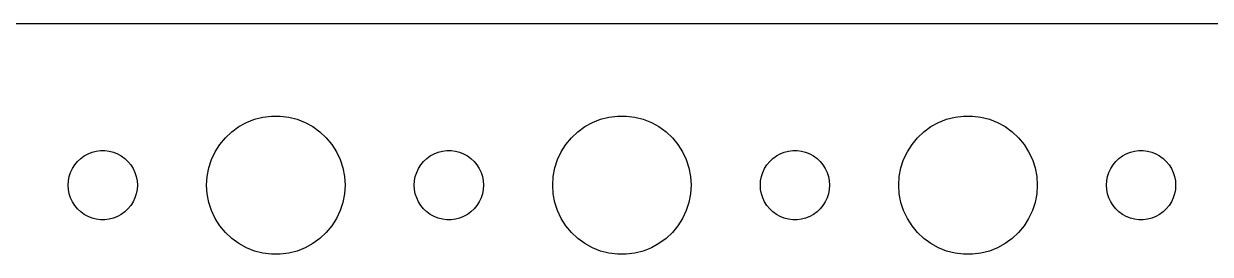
# Model space of a CAD drawing. Header units: metres. Extents: x -112 to 112, y -104 to 104.
# Drawn here: x -55.9 to -4.5, y 94.5 to 104.5 of the extents above; entities that cross this region are included whole.
import ezdxf

# ---------------------------------------------------------------- set-up
doc = ezdxf.new("R2010")
doc.units = ezdxf.units.M

msp = doc.modelspace()

# ---------------------------------------------------------------- linework, layer by layer
for p, q in [((107.314, 104.49), (-107.314, 104.49)), ((-46.2773, 100.214), (-45.927, 100.353)), ((-45.927, 100.353), (-45.5621, 100.447)), ((-45.5621, 100.447), (-45.1884, 100.494)), ((-45.1884, 100.494), (-44.8116, 100.494)), ((-44.8116, 100.494), (-44.4379, 100.447)), ((-44.4379, 100.447), (-44.0729, 100.353)), ((-44.0729, 100.353), (-43.7227, 100.214)), ((-31.2773, 100.214), (-30.927, 100.353)), ((-30.927, 100.353), (-30.5621, 100.447)), ((-30.5621, 100.447), (-30.1884, 100.494)), ((-30.1884, 100.494), (-29.8116, 100.494)), ((-29.8116, 100.494), (-29.4379, 100.447)), ((-29.4379, 100.447), (-29.0729, 100.353)), ((-29.0729, 100.353), (-28.7227, 100.214)), ((-16.2773, 100.214), (-15.927, 100.353)), ((-15.927, 100.353), (-15.5621, 100.447)), ((-15.5621, 100.447), (-15.1884, 100.494)), ((-15.1884, 100.494), (-14.8116, 100.494)), ((-14.8116, 100.494), (-14.4379, 100.447)), ((-14.4379, 100.447), (-14.0729, 100.353)), ((-14.0729, 100.353), (-13.7227, 100.214)), ((-47.1869, 99.5536), (-46.9123, 99.8115)), ((-46.9123, 99.8115), (-46.6075, 100.033)), ((-46.6075, 100.033), (-46.2773, 100.214)), ((-43.7227, 100.214), (-43.3925, 100.033)), ((-43.3925, 100.033), (-43.0877, 99.8115)), ((-43.0877, 99.8115), (-42.8131, 99.5536)), ((-32.1869, 99.5536), (-31.9123, 99.8115)), ((-31.9123, 99.8115), (-31.6075, 100.033)), ((-31.6075, 100.033), (-31.2773, 100.214)), ((-28.7227, 100.214), (-28.3925, 100.033)), ((-28.3925, 100.033), (-28.0877, 99.8115)), ((-28.0877, 99.8115), (-27.8131, 99.5536)), ((-17.1869, 99.5536), (-16.9123, 99.8115)), ((-16.9123, 99.8115), (-16.6075, 100.033)), ((-16.6075, 100.033), (-16.2773, 100.214)), ((-13.7227, 100.214), (-13.3925, 100.033)), ((-13.3925, 100.033), (-13.0877, 99.8115)), ((-13.0877, 99.8115), (-12.8131, 99.5536)), ((-47.6289, 98.9453), (-47.427, 99.2634)), ((-47.427, 99.2634), (-47.1869, 99.5536)), ((-42.8131, 99.5536), (-42.5729, 99.2634)), ((-42.5729, 99.2634), (-42.3711, 98.9453)), ((-32.6289, 98.9453), (-32.427, 99.2634)), ((-32.427, 99.2634), (-32.1869, 99.5536)), ((-27.8131, 99.5536), (-27.5729, 99.2634)), ((-27.5729, 99.2634), (-27.3711, 98.9453)), ((-17.6289, 98.9453), (-17.427, 99.2634)), ((-17.427, 99.2634), (-17.1869, 99.5536)), ((-12.8131, 99.5536), (-12.5729, 99.2634)), ((-12.5729, 99.2634), (-12.3711, 98.9453)), ((-53.4561, 98.6558), (-53.3037, 98.7665)), ((-53.3037, 98.7665), (-53.1387, 98.8572)), ((-53.1387, 98.8572), (-52.9635, 98.9266)), ((-52.9635, 98.9266), (-52.7811, 98.9734)), ((-52.7811, 98.9734), (-52.5942, 98.997)), ((-52.5942, 98.997), (-52.4058, 98.997)), ((-52.4058, 98.997), (-52.2189, 98.9734)), ((-52.2189, 98.9734), (-52.0365, 98.9266)), ((-52.0365, 98.9266), (-51.8613, 98.8572)), ((-51.8613, 98.8572), (-51.6963, 98.7665)), ((-51.6963, 98.7665), (-51.5439, 98.6558)), ((-47.7893, 98.6044), (-47.6289, 98.9453)), ((-42.3711, 98.9453), (-42.2107, 98.6044)), ((-38.4561, 98.6558), (-38.3037, 98.7665)), ((-38.3037, 98.7665), (-38.1387, 98.8572)), ((-38.1387, 98.8572), (-37.9635, 98.9266)), ((-37.9635, 98.9266), (-37.7811, 98.9734)), ((-37.7811, 98.9734), (-37.5942, 98.997)), ((-37.5942, 98.997), (-37.4058, 98.997)), ((-37.4058, 98.997), (-37.2189, 98.9734)), ((-37.2189, 98.9734), (-37.0365, 98.9266)), ((-37.0365, 98.9266), (-36.8613, 98.8572)), ((-36.8613, 98.8572), (-36.6963, 98.7665)), ((-36.6963, 98.7665), (-36.5439, 98.6558)), ((-32.7893, 98.6044), (-32.6289, 98.9453)), ((-27.3711, 98.9453), (-27.2107, 98.6044)), ((-23.4561, 98.6558), (-23.3037, 98.7665)), ((-23.3037, 98.7665), (-23.1387, 98.8572)), ((-23.1387, 98.8572), (-22.9635, 98.9266)), ((-22.9635, 98.9266), (-22.7811, 98.9734)), ((-22.7811, 98.9734), (-22.5942, 98.997)), ((-22.5942, 98.997), (-22.4058, 98.997)), ((-22.4058, 98.997), (-22.2189, 98.9734)), ((-22.2189, 98.9734), (-22.0365, 98.9266)), ((-22.0365, 98.9266), (-21.8613, 98.8572)), ((-21.8613, 98.8572), (-21.6963, 98.7665)), ((-21.6963, 98.7665), (-21.5439, 98.6558)), ((-17.7893, 98.6044), (-17.6289, 98.9453)), ((-12.3711, 98.9453), (-12.2107, 98.6044)), ((-8.45613, 98.6558), (-8.30373, 98.7665)), ((-8.30373, 98.7665), (-8.13866, 98.8572)), ((-8.13866, 98.8572), (-7.96352, 98.9266)), ((-7.96352, 98.9266), (-7.78107, 98.9734)), ((-7.78107, 98.9734), (-7.59418, 98.997)), ((-7.59418, 98.997), (-7.40581, 98.997)), ((-7.40581, 98.997), (-7.21892, 98.9734)), ((-7.21892, 98.9734), (-7.03647, 98.9266)), ((-7.03647, 98.9266), (-6.86133, 98.8572)), ((-6.86133, 98.8572), (-6.69626, 98.7665)), ((-6.69626, 98.7665), (-6.54385, 98.6558)), ((-53.8947, 98.0522), (-53.8145, 98.2226)), ((-53.8145, 98.2226), (-53.7135, 98.3817)), ((-53.7135, 98.3817), (-53.5934, 98.5268)), ((-53.5934, 98.5268), (-53.4561, 98.6558)), ((-51.5439, 98.6558), (-51.4065, 98.5268)), ((-51.4065, 98.5268), (-51.2865, 98.3817)), ((-51.2865, 98.3817), (-51.1855, 98.2226)), ((-51.1855, 98.2226), (-51.1053, 98.0522)), ((-47.9763, 97.876), (-47.9057, 98.2461)), ((-47.9057, 98.2461), (-47.7893, 98.6044)), ((-42.2107, 98.6044), (-42.0942, 98.2461)), ((-42.0942, 98.2461), (-42.0237, 97.876)), ((-38.8947, 98.0522), (-38.8145, 98.2226)), ((-38.8145, 98.2226), (-38.7135, 98.3817)), ((-38.7135, 98.3817), (-38.5934, 98.5268)), ((-38.5934, 98.5268), (-38.4561, 98.6558)), ((-36.5439, 98.6558), (-36.4065, 98.5268)), ((-36.4065, 98.5268), (-36.2865, 98.3817)), ((-36.2865, 98.3817), (-36.1855, 98.2226)), ((-36.1855, 98.2226), (-36.1053, 98.0522)), ((-32.9763, 97.876), (-32.9057, 98.2461)), ((-32.9057, 98.2461), (-32.7893, 98.6044)), ((-27.2107, 98.6044), (-27.0942, 98.2461)), ((-27.0942, 98.2461), (-27.0237, 97.876)), ((-23.8947, 98.0522), (-23.8145, 98.2226)), ((-23.8145, 98.2226), (-23.7135, 98.3817)), ((-23.7135, 98.3817), (-23.5934, 98.5268)), ((-23.5934, 98.5268), (-23.4561, 98.6558)), ((-21.5439, 98.6558), (-21.4065, 98.5268)), ((-21.4065, 98.5268), (-21.2865, 98.3817)), ((-21.2865, 98.3817), (-21.1855, 98.2226)), ((-21.1855, 98.2226), (-21.1053, 98.0522)), ((-17.9763, 97.876), (-17.9057, 98.2461)), ((-17.9057, 98.2461), (-17.7893, 98.6044)), ((-12.2107, 98.6044), (-12.0942, 98.2461)), ((-12.0942, 98.2461), (-12.0237, 97.876)), ((-8.89465, 98.0522), (-8.81445, 98.2226)), ((-8.81445, 98.2226), (-8.71352, 98.3817)), ((-8.71352, 98.3817), (-8.59344, 98.5268)), ((-8.59344, 98.5268), (-8.45613, 98.6558)), ((-6.54385, 98.6558), (-6.40654, 98.5268)), ((-6.40654, 98.5268), (-6.28647, 98.3817)), ((-6.28647, 98.3817), (-6.18553, 98.2226)), ((-6.18553, 98.2226), (-6.10533, 98.0522)), ((-53.9882, 97.688), (-53.9529, 97.873)), ((-53.9529, 97.873), (-53.8947, 98.0522)), ((-51.1053, 98.0522), (-51.0471, 97.873)), ((-51.0471, 97.873), (-51.0118, 97.688)), ((-48, 97.5), (-47.9763, 97.876)), ((-42.0237, 97.876), (-42, 97.5)), ((-38.9882, 97.688), (-38.9529, 97.873)), ((-38.9529, 97.873), (-38.8947, 98.0522)), ((-36.1053, 98.0522), (-36.0471, 97.873)), ((-36.0471, 97.873), (-36.0118, 97.688)), ((-33, 97.5), (-32.9763, 97.876)), ((-27.0237, 97.876), (-27, 97.5)), ((-23.9882, 97.688), (-23.9529, 97.873)), ((-23.9529, 97.873), (-23.8947, 98.0522)), ((-21.1053, 98.0522), (-21.0471, 97.873)), ((-21.0471, 97.873), (-21.0118, 97.688)), ((-18, 97.5), (-17.9763, 97.876)), ((-12.0237, 97.876), (-12, 97.5)), ((-8.98816, 97.688), (-8.95287, 97.873)), ((-8.95287, 97.873), (-8.89465, 98.0522)), ((-6.10533, 98.0522), (-6.04712, 97.873)), ((-6.04712, 97.873), (-6.01183, 97.688)), ((-54, 97.5), (-53.9882, 97.688)), ((-53.9882, 97.312), (-54, 97.5)), ((-53.9529, 97.127), (-53.9882, 97.312)), ((-51.0118, 97.312), (-51.0471, 97.127)), ((-51.0118, 97.688), (-51, 97.5)), ((-51, 97.5), (-51.0118, 97.312)), ((-47.9763, 97.124), (-48, 97.5)), ((-42, 97.5), (-42.0237, 97.124)), ((-39, 97.5), (-38.9882, 97.688)), ((-38.9882, 97.312), (-39, 97.5)), ((-38.9529, 97.127), (-38.9882, 97.312)), ((-36.0118, 97.312), (-36.0471, 97.127)), ((-36.0118, 97.688), (-36, 97.5)), ((-36, 97.5), (-36.0118, 97.312)), ((-32.9763, 97.124), (-33, 97.5)), ((-27, 97.5), (-27.0237, 97.124)), ((-24, 97.5), (-23.9882, 97.688)), ((-23.9882, 97.312), (-24, 97.5)), ((-23.9529, 97.127), (-23.9882, 97.312)), ((-21.0118, 97.312), (-21.0471, 97.127)), ((-21.0118, 97.688), (-21, 97.5)), ((-21, 97.5), (-21.0118, 97.312)), ((-17.9763, 97.124), (-18, 97.5)), ((-12, 97.5), (-12.0237, 97.124)), ((-9, 97.5), (-8.98816, 97.688)), ((-8.98816, 97.312), (-9, 97.5)), ((-8.95287, 97.127), (-8.98816, 97.312)), ((-6.01183, 97.312), (-6.04712, 97.127)), ((-6.01183, 97.688), (-6, 97.5)), ((-6, 97.5), (-6.01183, 97.312)), ((-53.8947, 96.9478), (-53.9529, 97.127)), ((-53.8145, 96.7774), (-53.8947, 96.9478)), ((-53.7135, 96.6183), (-53.8145, 96.7774)), ((-51.1855, 96.7774), (-51.2865, 96.6183)), ((-51.1053, 96.9478), (-51.1855, 96.7774)), ((-51.0471, 97.127), (-51.1053, 96.9478)), ((-47.9057, 96.7539), (-47.9763, 97.124)), ((-47.7893, 96.3956), (-47.9057, 96.7539)), ((-42.0942, 96.7539), (-42.2107, 96.3956)), ((-42.0237, 97.124), (-42.0942, 96.7539)), ((-38.8947, 96.9478), (-38.9529, 97.127)), ((-38.8145, 96.7774), (-38.8947, 96.9478)), ((-38.7135, 96.6183), (-38.8145, 96.7774)), ((-36.1855, 96.7774), (-36.2865, 96.6183)), ((-36.1053, 96.9478), (-36.1855, 96.7774)), ((-36.0471, 97.127), (-36.1053, 96.9478)), ((-32.9057, 96.7539), (-32.9763, 97.124)), ((-32.7893, 96.3956), (-32.9057, 96.7539)), ((-27.0942, 96.7539), (-27.2107, 96.3956)), ((-27.0237, 97.124), (-27.0942, 96.7539)), ((-23.8947, 96.9478), (-23.9529, 97.127)), ((-23.8145, 96.7774), (-23.8947, 96.9478)), ((-23.7135, 96.6183), (-23.8145, 96.7774)), ((-21.1855, 96.7774), (-21.2865, 96.6183)), ((-21.1053, 96.9478), (-21.1855, 96.7774)), ((-21.0471, 97.127), (-21.1053, 96.9478)), ((-17.9057, 96.7539), (-17.9763, 97.124)), ((-17.7893, 96.3956), (-17.9057, 96.7539)), ((-12.0942, 96.7539), (-12.2107, 96.3956)), ((-12.0237, 97.124), (-12.0942, 96.7539)), ((-8.89465, 96.9478), (-8.95287, 97.127)), ((-8.81445, 96.7774), (-8.89465, 96.9478)), ((-8.71352, 96.6183), (-8.81445, 96.7774)), ((-6.18553, 96.7774), (-6.28647, 96.6183)), ((-6.10533, 96.9478), (-6.18553, 96.7774)), ((-6.04712, 97.127), (-6.10533, 96.9478)), ((-53.5934, 96.4732), (-53.7135, 96.6183)), ((-53.4561, 96.3442), (-53.5934, 96.4732)), ((-53.3037, 96.2335), (-53.4561, 96.3442)), ((-53.1387, 96.1428), (-53.3037, 96.2335)), ((-51.6963, 96.2335), (-51.8613, 96.1428)), ((-51.5439, 96.3442), (-51.6963, 96.2335)), ((-51.4065, 96.4732), (-51.5439, 96.3442)), ((-51.2865, 96.6183), (-51.4065, 96.4732)), ((-47.6289, 96.0547), (-47.7893, 96.3956)), ((-42.2107, 96.3956), (-42.3711, 96.0547)), ((-38.5934, 96.4732), (-38.7135, 96.6183)), ((-38.4561, 96.3442), (-38.5934, 96.4732)), ((-38.3037, 96.2335), (-38.4561, 96.3442)), ((-38.1387, 96.1428), (-38.3037, 96.2335)), ((-36.6963, 96.2335), (-36.8613, 96.1428)), ((-36.5439, 96.3442), (-36.6963, 96.2335)), ((-36.4065, 96.4732), (-36.5439, 96.3442)), ((-36.2865, 96.6183), (-36.4065, 96.4732)), ((-32.6289, 96.0547), (-32.7893, 96.3956)), ((-27.2107, 96.3956), (-27.3711, 96.0547)), ((-23.5934, 96.4732), (-23.7135, 96.6183)), ((-23.4561, 96.3442), (-23.5934, 96.4732)), ((-23.3037, 96.2335), (-23.4561, 96.3442)), ((-23.1387, 96.1428), (-23.3037, 96.2335)), ((-21.6963, 96.2335), (-21.8613, 96.1428)), ((-21.5439, 96.3442), (-21.6963, 96.2335)), ((-21.4065, 96.4732), (-21.5439, 96.3442)), ((-21.2865, 96.6183), (-21.4065, 96.4732)), ((-17.6289, 96.0547), (-17.7893, 96.3956)), ((-12.2107, 96.3956), (-12.3711, 96.0547)), ((-8.59344, 96.4732), (-8.71352, 96.6183)), ((-8.45613, 96.3442), (-8.59344, 96.4732)), ((-8.30373, 96.2335), (-8.45613, 96.3442)), ((-8.13866, 96.1428), (-8.30373, 96.2335)), ((-6.69626, 96.2335), (-6.86133, 96.1428)), ((-6.54385, 96.3442), (-6.69626, 96.2335)), ((-6.40654, 96.4732), (-6.54385, 96.3442)), ((-6.28647, 96.6183), (-6.40654, 96.4732)), ((-52.9635, 96.0734), (-53.1387, 96.1428)), ((-52.7811, 96.0266), (-52.9635, 96.0734)), ((-52.5942, 96.003), (-52.7811, 96.0266)), ((-52.4058, 96.003), (-52.5942, 96.003)), ((-52.2189, 96.0266), (-52.4058, 96.003)), ((-52.0365, 96.0734), (-52.2189, 96.0266)), ((-51.8613, 96.1428), (-52.0365, 96.0734)), ((-47.427, 95.7366), (-47.6289, 96.0547)), ((-47.1869, 95.4464), (-47.427, 95.7366)), ((-42.5729, 95.7366), (-42.8131, 95.4464)), ((-42.3711, 96.0547), (-42.5729, 95.7366)), ((-37.9635, 96.0734), (-38.1387, 96.1428)), ((-37.7811, 96.0266), (-37.9635, 96.0734)), ((-37.5942, 96.003), (-37.7811, 96.0266)), ((-37.4058, 96.003), (-37.5942, 96.003)), ((-37.2189, 96.0266), (-37.4058, 96.003)), ((-37.0365, 96.0734), (-37.2189, 96.0266)), ((-36.8613, 96.1428), (-37.0365, 96.0734)), ((-32.427, 95.7366), (-32.6289, 96.0547)), ((-32.1869, 95.4464), (-32.427, 95.7366)), ((-27.5729, 95.7366), (-27.8131, 95.4464)), ((-27.3711, 96.0547), (-27.5729, 95.7366)), ((-22.9635, 96.0734), (-23.1387, 96.1428)), ((-22.7811, 96.0266), (-22.9635, 96.0734)), ((-22.5942, 96.003), (-22.7811, 96.0266)), ((-22.4058, 96.003), (-22.5942, 96.003)), ((-22.2189, 96.0266), (-22.4058, 96.003)), ((-22.0365, 96.0734), (-22.2189, 96.0266)), ((-21.8613, 96.1428), (-22.0365, 96.0734)), ((-17.427, 95.7366), (-17.6289, 96.0547)), ((-17.1869, 95.4464), (-17.427, 95.7366)), ((-12.5729, 95.7366), (-12.8131, 95.4464)), ((-12.3711, 96.0547), (-12.5729, 95.7366)), ((-7.96352, 96.0734), (-8.13866, 96.1428)), ((-7.78107, 96.0266), (-7.96352, 96.0734)), ((-7.59418, 96.003), (-7.78107, 96.0266)), ((-7.40581, 96.003), (-7.59418, 96.003)), ((-7.21892, 96.0266), (-7.40581, 96.003)), ((-7.03647, 96.0734), (-7.21892, 96.0266)), ((-6.86133, 96.1428), (-7.03647, 96.0734)), ((-46.9123, 95.1885), (-47.1869, 95.4464)), ((-46.6075, 94.967), (-46.9123, 95.1885)), ((-43.0877, 95.1885), (-43.3925, 94.967)), ((-42.8131, 95.4464), (-43.0877, 95.1885)), ((-31.9123, 95.1885), (-32.1869, 95.4464)), ((-31.6075, 94.967), (-31.9123, 95.1885)), ((-28.0877, 95.1885), (-28.3925, 94.967)), ((-27.8131, 95.4464), (-28.0877, 95.1885)), ((-16.9123, 95.1885), (-17.1869, 95.4464)), ((-16.6075, 94.967), (-16.9123, 95.1885)), ((-13.0877, 95.1885), (-13.3925, 94.967)), ((-12.8131, 95.4464), (-13.0877, 95.1885)), ((-46.2773, 94.7855), (-46.6075, 94.967)), ((-45.927, 94.6468), (-46.2773, 94.7855)), ((-45.5621, 94.5531), (-45.927, 94.6468)), ((-44.0729, 94.6468), (-44.4379, 94.5531)), ((-43.7227, 94.7855), (-44.0729, 94.6468)), ((-43.3925, 94.967), (-43.7227, 94.7855)), ((-31.2773, 94.7855), (-31.6075, 94.967)), ((-30.927, 94.6468), (-31.2773, 94.7855)), ((-30.5621, 94.5531), (-30.927, 94.6468)), ((-29.0729, 94.6468), (-29.4379, 94.5531)), ((-28.7227, 94.7855), (-29.0729, 94.6468)), ((-28.3925, 94.967), (-28.7227, 94.7855)), ((-16.2773, 94.7855), (-16.6075, 94.967)), ((-15.927, 94.6468), (-16.2773, 94.7855)), ((-15.5621, 94.5531), (-15.927, 94.6468)), ((-14.0729, 94.6468), (-14.4379, 94.5531)), ((-13.7227, 94.7855), (-14.0729, 94.6468)), ((-13.3925, 94.967), (-13.7227, 94.7855)), ((-45.1884, 94.5059), (-45.5621, 94.5531)), ((-44.8116, 94.5059), (-45.1884, 94.5059)), ((-44.4379, 94.5531), (-44.8116, 94.5059)), ((-30.1884, 94.5059), (-30.5621, 94.5531)), ((-29.8116, 94.5059), (-30.1884, 94.5059)), ((-29.4379, 94.5531), (-29.8116, 94.5059)), ((-15.1884, 94.5059), (-15.5621, 94.5531)), ((-14.8116, 94.5059), (-15.1884, 94.5059)), ((-14.4379, 94.5531), (-14.8116, 94.5059))]:
    msp.add_line(p, q)

doc.saveas('drawing.dxf')
